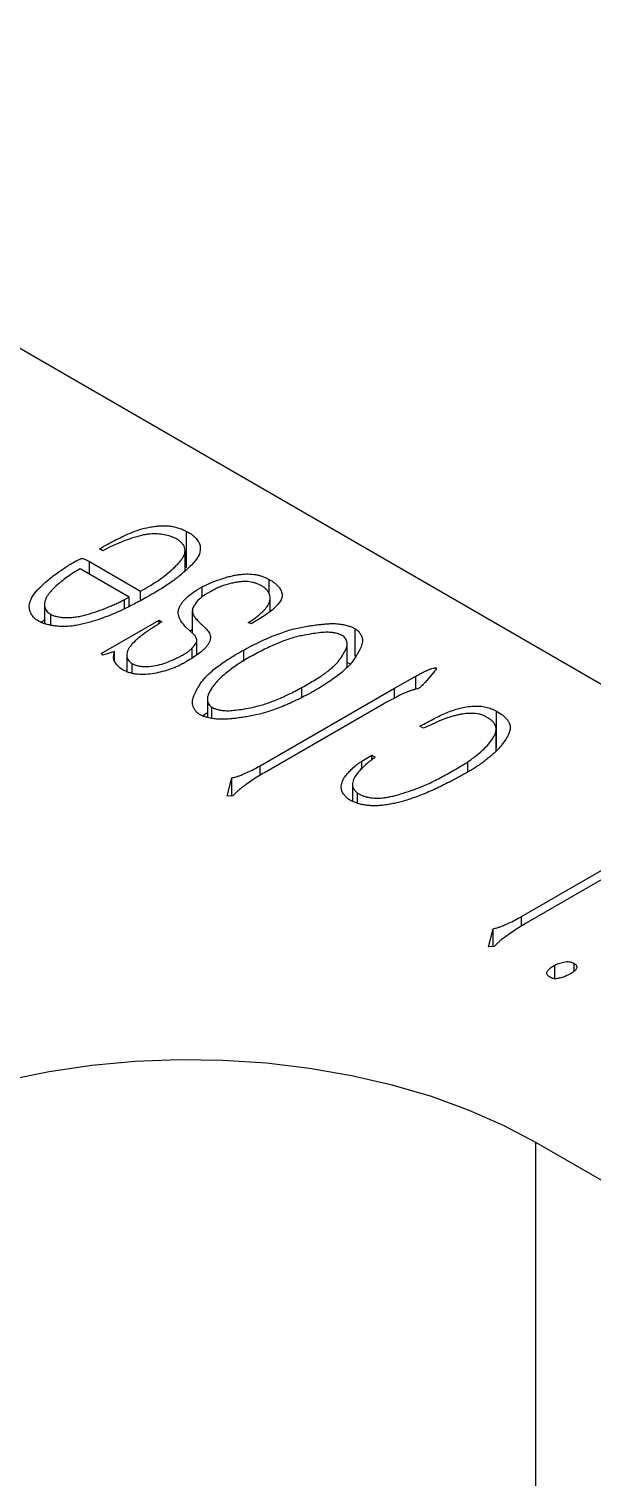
# Model space of a CAD drawing. Header units: millimetres. Extents: x 0 to 210, y 0 to 297.
# Drawn here: x 187.2 to 193.53, y 252.96 to 269.23 of the extents above; entities that cross this region are included whole.
import ezdxf

# ---------------------------------------------------------------- set-up
doc = ezdxf.new("R2010")
doc.units = ezdxf.units.MM

msp = doc.modelspace()

# ---------------------------------------------------------------- linework, layer by layer
at = {"color": 7, "linetype": 'Continuous', "lineweight": 25}
for p, q in [((158.505, 282.146), (201.603, 257.266)), ((188.975, 263.172), (188.975, 263.58)), ((188.035, 263.362), (187.996, 263.385)), ((188.117, 263.405), (188.035, 263.362)), ((188.958, 263.139), (188.958, 263.362)), ((188.331, 262.842), (187.779, 263.16)), ((187.883, 263.241), (188.459, 262.908)), ((187.883, 263.101), (187.883, 263.241)), ((189.149, 262.846), (189.149, 262.957)), ((187.378, 262.761), (187.378, 262.546)), ((188.278, 262.816), (188.331, 262.842)), ((188.278, 262.711), (188.278, 262.816)), ((188.331, 262.738), (188.331, 262.842)), ((188.459, 262.804), (188.459, 262.908)), ((189.916, 262.683), (189.916, 262.83)), ((187.448, 262.53), (187.448, 262.649)), ((189.04, 262.69), (189.04, 262.439)), ((189.801, 262.601), (189.701, 262.54)), ((188.014, 262.207), (188.666, 262.583)), ((188.666, 262.583), (188.697, 262.565)), ((188.666, 262.544), (188.666, 262.583)), ((189.046, 262.433), (188.965, 262.509)), ((189.701, 262.54), (189.669, 262.558)), ((190.871, 262.178), (190.871, 262.486)), ((189.04, 262.158), (189.04, 262.273)), ((189.091, 262.192), (189.091, 262.355)), ((190.782, 262.06), (190.782, 262.316)), ((188.035, 262.191), (188.014, 262.207)), ((188.167, 262.229), (188.035, 262.191)), ((188.156, 262.187), (188.167, 262.229)), ((188.156, 262.136), (188.156, 262.187)), ((188.167, 262.126), (188.167, 262.229)), ((188.304, 262.194), (188.304, 262.005)), ((189.618, 262.121), (189.618, 262.247)), ((190.782, 262.107), (190.82, 262.094)), ((188.363, 261.987), (188.363, 262.096)), ((191.312, 261.82), (191.551, 261.953)), ((191.736, 261.978), (191.658, 261.883)), ((191.768, 262.013), (191.736, 261.978)), ((191.782, 262.033), (191.782, 262.046)), ((189.803, 260.948), (191.312, 261.82)), ((189.21, 261.698), (189.21, 261.497)), ((191.192, 261.643), (189.85, 260.868)), ((189.258, 261.482), (189.258, 261.604)), ((192.46, 261.151), (192.46, 261.56)), ((191.638, 261.369), (191.599, 261.391)), ((191.741, 261.416), (191.638, 261.369)), ((192.455, 261.114), (192.455, 261.362)), ((190.944, 260.997), (191.058, 261.066)), ((191.058, 261.066), (191.097, 261.044)), ((191.058, 261.008), (191.058, 261.066)), ((192.136, 260.88), (192.136, 260.99)), ((189.432, 260.607), (189.486, 260.811)), ((189.486, 260.611), (189.486, 260.811)), ((189.536, 260.65), (189.497, 260.611)), ((190.84, 260.735), (190.84, 260.553)), ((189.497, 260.611), (189.432, 260.607)), ((190.897, 260.527), (190.897, 260.641)), ((192.739, 259.253), (194.249, 260.125)), ((194.128, 259.948), (192.786, 259.173)), ((192.369, 258.912), (192.423, 259.115)), ((192.423, 258.916), (192.423, 259.115)), ((192.433, 258.916), (192.369, 258.912)), ((192.472, 258.955), (192.433, 258.916)), ((193.114, 258.556), (193.114, 258.708)), ((193.334, 258.646), (193.334, 258.725)), ((196.774, 254.478), (192.903, 256.713)), ((192.903, 237.28), (192.903, 256.713))]:
    msp.add_line(p, q, dxfattribs=at)
at = {"color": 8, "linetype": 'Continuous', "lineweight": 25}
for p, q in [((189.904, 262.877), (189.904, 263.039)), ((191.551, 261.809), (191.551, 261.953)), ((190.272, 261.717), (190.272, 261.828)), ((191.312, 261.706), (191.312, 261.82)), ((190.944, 260.905), (190.944, 260.997)), ((189.803, 260.838), (189.803, 260.948)), ((192.739, 259.143), (192.739, 259.253))]:
    msp.add_line(p, q, dxfattribs=at)
at = {"color": 7, "linetype": 'Continuous', "lineweight": 25, "flags": 128}
msp.add_lwpolyline([(192.903, 256.713), (192.538, 256.905), (192.146, 257.078), (191.728, 257.23), (191.288, 257.359), (190.83, 257.465), (190.358, 257.547), (189.874, 257.604), (189.384, 257.636), (188.89, 257.642), (188.398, 257.623), (187.91, 257.579), (187.432, 257.509), (186.966, 257.415)], dxfattribs=at)
at = {"color": 7, "linetype": 'Continuous', "lineweight": 25}
for points, knots in [([(187.996, 263.385), (188.025, 263.401), (188.08, 263.432), (188.164, 263.477), (188.25, 263.521), (188.343, 263.563), (188.445, 263.602), (188.539, 263.624), (188.615, 263.637), (188.671, 263.643), (188.724, 263.644), (188.776, 263.642), (188.827, 263.635), (188.877, 263.622), (188.928, 263.604), (188.959, 263.588), (188.975, 263.58)], [0, 0, 0, 0, 0.102437, 0.200409, 0.297896, 0.401132, 0.506153, 0.611905, 0.663525, 0.711604, 0.757668, 0.801968, 0.846493, 0.892791, 0.944359, 1, 1, 1, 1]), ([(188.975, 263.58), (188.989, 263.573), (189.017, 263.558), (189.055, 263.531), (189.087, 263.497), (189.11, 263.464), (189.125, 263.433), (189.129, 263.407), (189.131, 263.378), (189.127, 263.348), (189.117, 263.314), (189.094, 263.278), (189.066, 263.239), (189.012, 263.183), (188.935, 263.112), (188.849, 263.042), (188.768, 262.985), (188.694, 262.937), (188.608, 262.886), (188.545, 262.85), (188.512, 262.832)], [0, 0, 0, 0, 0.036151, 0.073462, 0.115438, 0.165307, 0.193166, 0.222672, 0.254384, 0.288208, 0.32564, 0.368103, 0.415896, 0.469262, 0.58255, 0.696887, 0.758896, 0.82985, 0.910352, 1, 1, 1, 1]), ([(188.837, 263.508), (188.817, 263.516), (188.778, 263.533), (188.706, 263.547), (188.628, 263.554), (188.559, 263.551), (188.502, 263.543), (188.453, 263.532), (188.399, 263.516), (188.32, 263.491), (188.224, 263.455), (188.152, 263.421), (188.117, 263.405)], [0, 0, 0, 0, 0.08851, 0.18185, 0.278758, 0.378865, 0.434739, 0.499587, 0.573721, 0.658153, 0.833552, 1, 1, 1, 1]), ([(188.459, 262.908), (188.491, 262.927), (188.552, 262.963), (188.643, 263.019), (188.728, 263.081), (188.797, 263.137), (188.85, 263.186), (188.884, 263.222), (188.913, 263.256), (188.937, 263.289), (188.952, 263.321), (188.959, 263.352), (188.958, 263.383), (188.948, 263.413), (188.931, 263.442), (188.906, 263.467), (188.875, 263.49), (188.849, 263.502), (188.837, 263.508)], [0, 0, 0, 0, 0.110128, 0.213106, 0.319622, 0.4412, 0.502942, 0.560634, 0.614105, 0.66317, 0.708994, 0.752322, 0.795313, 0.837707, 0.879693, 0.920276, 0.959614, 1, 1, 1, 1]), ([(187.352, 262.552), (187.336, 262.559), (187.304, 262.574), (187.267, 262.602), (187.239, 262.635), (187.218, 262.672), (187.208, 262.71), (187.205, 262.75), (187.214, 262.79), (187.238, 262.842), (187.282, 262.906), (187.351, 262.975), (187.423, 263.037), (187.49, 263.091), (187.553, 263.135), (187.609, 263.173), (187.663, 263.208), (187.708, 263.235), (187.743, 263.254), (187.764, 263.265), (187.782, 263.272), (187.797, 263.277), (187.813, 263.274), (187.832, 263.268), (187.855, 263.256), (187.873, 263.246), (187.883, 263.241)], [0, 0, 0, 0, 0.037801, 0.075322, 0.114471, 0.156308, 0.199319, 0.241463, 0.284567, 0.328386, 0.41718, 0.505719, 0.587865, 0.65895, 0.719802, 0.772559, 0.821481, 0.871287, 0.894097, 0.911837, 0.925164, 0.93372, 0.94211, 0.955216, 0.974851, 1, 1, 1, 1]), ([(187.779, 263.16), (187.755, 263.146), (187.706, 263.117), (187.635, 263.069), (187.561, 263.014), (187.504, 262.963), (187.46, 262.92), (187.431, 262.888), (187.411, 262.859), (187.39, 262.822), (187.376, 262.779), (187.379, 262.737), (187.39, 262.705), (187.404, 262.684), (187.422, 262.665), (187.44, 262.654), (187.448, 262.649)], [0, 0, 0, 0, 0.100154, 0.205666, 0.320598, 0.449523, 0.514818, 0.573559, 0.627866, 0.676869, 0.766448, 0.849622, 0.88947, 0.926821, 0.963605, 1, 1, 1, 1]), ([(189.149, 262.957), (189.187, 262.975), (189.26, 263.01), (189.359, 263.045), (189.436, 263.068), (189.488, 263.082), (189.538, 263.091), (189.598, 263.1), (189.67, 263.104), (189.739, 263.098), (189.792, 263.087), (189.83, 263.074), (189.869, 263.059), (189.892, 263.046), (189.904, 263.039)], [0, 0, 0, 0, 0.171432, 0.332808, 0.407082, 0.474531, 0.535833, 0.591087, 0.690806, 0.786324, 0.834747, 0.885596, 0.940572, 1, 1, 1, 1]), ([(188.965, 262.509), (188.949, 262.527), (188.918, 262.562), (188.89, 262.616), (188.878, 262.669), (188.888, 262.714), (188.905, 262.749), (188.923, 262.778), (188.948, 262.807), (188.988, 262.849), (189.053, 262.901), (189.116, 262.938), (189.149, 262.957)], [0, 0, 0, 0, 0.120925, 0.230746, 0.335461, 0.440175, 0.495335, 0.554648, 0.61983, 0.689963, 0.839137, 1, 1, 1, 1]), ([(189.787, 262.984), (189.776, 262.988), (189.754, 262.997), (189.719, 263.008), (189.684, 263.015), (189.647, 263.017), (189.608, 263.017), (189.566, 263.012), (189.519, 263.005), (189.469, 262.994), (189.417, 262.981), (189.367, 262.964), (189.319, 262.943), (189.275, 262.92), (189.235, 262.898), (189.199, 262.877), (189.168, 262.859), (189.151, 262.847), (189.143, 262.842)], [0, 0, 0, 0, 0.0548657, 0.1054565, 0.1537384, 0.2006542, 0.2506416, 0.3070055, 0.3703083, 0.4418747, 0.5173457, 0.5944768, 0.671932, 0.7515822, 0.8281429, 0.8948827, 0.9527976, 1, 1, 1, 1]), ([(189.669, 262.558), (189.686, 262.568), (189.717, 262.587), (189.76, 262.616), (189.8, 262.65), (189.844, 262.689), (189.883, 262.736), (189.907, 262.779), (189.916, 262.816), (189.916, 262.844), (189.909, 262.873), (189.895, 262.9), (189.876, 262.926), (189.85, 262.948), (189.822, 262.968), (189.798, 262.979), (189.787, 262.984)], [0, 0, 0, 0, 0.084298, 0.158278, 0.235763, 0.333058, 0.441041, 0.554519, 0.611568, 0.668664, 0.725713, 0.784622, 0.842972, 0.896855, 0.948823, 1, 1, 1, 1]), ([(189.904, 263.039), (189.917, 263.032), (189.942, 263.019), (189.972, 262.996), (189.999, 262.972), (190.025, 262.94), (190.045, 262.901), (190.054, 262.855), (190.039, 262.81), (190.008, 262.767), (189.965, 262.722), (189.915, 262.678), (189.86, 262.638), (189.82, 262.613), (189.801, 262.601)], [0, 0, 0, 0, 0.058827, 0.116354, 0.171375, 0.22666, 0.327364, 0.413927, 0.498369, 0.592294, 0.694295, 0.800469, 0.904418, 1, 1, 1, 1]), ([(188.512, 262.832), (188.487, 262.818), (188.439, 262.792), (188.369, 262.755), (188.302, 262.723), (188.222, 262.683), (188.124, 262.642), (188.01, 262.597), (187.891, 262.56), (187.789, 262.534), (187.705, 262.519), (187.644, 262.512), (187.585, 262.51), (187.529, 262.513), (187.478, 262.52), (187.431, 262.529), (187.389, 262.539), (187.364, 262.548), (187.352, 262.552)], [0, 0, 0, 0, 0.0758185, 0.1461344, 0.2110326, 0.2710176, 0.3810637, 0.4809581, 0.5784286, 0.6791766, 0.7286585, 0.7748308, 0.8179121, 0.8591988, 0.8984771, 0.9353371, 0.9686122, 1, 1, 1, 1]), ([(187.448, 262.649), (187.46, 262.643), (187.485, 262.632), (187.529, 262.62), (187.578, 262.614), (187.631, 262.611), (187.686, 262.614), (187.743, 262.62), (187.8, 262.631), (187.877, 262.651), (187.975, 262.683), (188.071, 262.719), (188.143, 262.75), (188.194, 262.772), (188.238, 262.794), (188.265, 262.808), (188.278, 262.816)], [0, 0, 0, 0, 0.050171, 0.099428, 0.152037, 0.20783, 0.266356, 0.326349, 0.390018, 0.456483, 0.596391, 0.743557, 0.815973, 0.882605, 0.944135, 1, 1, 1, 1]), ([(189.143, 262.842), (189.127, 262.827), (189.096, 262.798), (189.063, 262.755), (189.041, 262.715), (189.039, 262.677), (189.05, 262.642), (189.074, 262.607), (189.108, 262.568), (189.154, 262.527), (189.199, 262.483), (189.229, 262.444), (189.242, 262.412), (189.244, 262.387), (189.241, 262.36), (189.231, 262.333), (189.214, 262.304), (189.191, 262.276), (189.163, 262.247), (189.118, 262.21), (189.055, 262.166), (189.001, 262.133), (188.975, 262.117)], [0, 0, 0, 0, 0.065637, 0.124153, 0.175128, 0.219341, 0.261946, 0.306257, 0.358008, 0.421204, 0.487114, 0.547894, 0.577423, 0.607813, 0.640096, 0.674908, 0.711618, 0.749987, 0.790071, 0.833176, 0.91944, 1, 1, 1, 1]), ([(187.341, 262.554), (187.344, 262.558), (187.353, 262.569), (187.368, 262.579), (187.378, 262.587)], [0, 0, 0, 0, 0.273032, 1, 1, 1, 1]), ([(188.697, 262.565), (188.665, 262.543), (188.602, 262.502), (188.512, 262.442), (188.43, 262.382), (188.375, 262.329), (188.337, 262.285), (188.318, 262.252), (188.305, 262.221), (188.303, 262.19), (188.307, 262.161), (188.318, 262.136), (188.336, 262.114), (188.354, 262.102), (188.363, 262.096)], [0, 0, 0, 0, 0.157032, 0.299222, 0.43426, 0.571414, 0.6378, 0.6998, 0.758674, 0.81468, 0.866928, 0.914345, 0.957445, 1, 1, 1, 1]), ([(189.016, 262.461), (189.018, 262.463), (189.024, 262.469), (189.033, 262.475), (189.04, 262.478)], [0, 0, 0, 0, 0.269123, 1, 1, 1, 1]), ([(189.04, 262.273), (189.047, 262.28), (189.062, 262.294), (189.077, 262.315), (189.089, 262.334), (189.092, 262.354), (189.089, 262.373), (189.081, 262.392), (189.067, 262.413), (189.053, 262.426), (189.046, 262.433)], [0, 0, 0, 0, 0.14766, 0.280248, 0.399029, 0.507797, 0.616219, 0.730941, 0.858904, 1, 1, 1, 1]), ([(190.724, 262.409), (190.717, 262.414), (190.702, 262.423), (190.671, 262.432), (190.636, 262.441), (190.591, 262.446), (190.534, 262.448), (190.461, 262.441), (190.371, 262.427), (190.285, 262.412), (190.209, 262.395), (190.146, 262.377), (190.081, 262.355), (190.013, 262.329), (189.942, 262.299), (189.869, 262.264), (189.792, 262.226), (189.715, 262.184), (189.638, 262.141), (189.567, 262.097), (189.501, 262.052), (189.442, 262.008), (189.388, 261.964), (189.341, 261.919), (189.3, 261.875), (189.277, 261.845), (189.265, 261.83)], [0, 0, 0, 0, 0.0162515, 0.0338938, 0.0536525, 0.0760821, 0.1045504, 0.1423828, 0.1902812, 0.2487632, 0.282033, 0.3179979, 0.3572189, 0.3994758, 0.4448852, 0.4938848, 0.5462501, 0.602374, 0.6588528, 0.7134303, 0.7658257, 0.8161584, 0.8644938, 0.9110311, 0.9563086, 1, 1, 1, 1]), ([(189.618, 262.247), (189.649, 262.264), (189.711, 262.297), (189.804, 262.343), (189.893, 262.384), (189.98, 262.419), (190.063, 262.449), (190.143, 262.475), (190.22, 262.495), (190.294, 262.509), (190.363, 262.52), (190.426, 262.529), (190.485, 262.536), (190.537, 262.541), (190.585, 262.544), (190.628, 262.545), (190.665, 262.544), (190.706, 262.539), (190.751, 262.531), (190.798, 262.518), (190.839, 262.504), (190.86, 262.492), (190.871, 262.486)], [0, 0, 0, 0, 0.091288, 0.176498, 0.255741, 0.32976, 0.398776, 0.461767, 0.520318, 0.574853, 0.625011, 0.67086, 0.712194, 0.749511, 0.782878, 0.812744, 0.83858, 0.861126, 0.900517, 0.936624, 0.969237, 1, 1, 1, 1]), ([(190.871, 262.486), (190.88, 262.479), (190.901, 262.466), (190.922, 262.441), (190.94, 262.412), (190.951, 262.385), (190.954, 262.36), (190.953, 262.337), (190.947, 262.312), (190.936, 262.283), (190.923, 262.252), (190.905, 262.217), (190.882, 262.18), (190.857, 262.139), (190.824, 262.096), (190.783, 262.052), (190.734, 262.007), (190.676, 261.961), (190.612, 261.913), (190.538, 261.864), (190.457, 261.814), (190.399, 261.781), (190.368, 261.764)], [0, 0, 0, 0, 0.0304554, 0.063266, 0.0995645, 0.1400173, 0.1629664, 0.1898479, 0.2202512, 0.2547199, 0.2936478, 0.3363955, 0.3837113, 0.4356478, 0.4912483, 0.5508658, 0.6141464, 0.6823628, 0.7542773, 0.8315157, 0.9132096, 1, 1, 1, 1]), ([(188.363, 262.096), (188.376, 262.089), (188.403, 262.077), (188.451, 262.065), (188.501, 262.06), (188.569, 262.063), (188.652, 262.076), (188.743, 262.103), (188.827, 262.139), (188.896, 262.172), (188.95, 262.201), (188.985, 262.224), (189.016, 262.248), (189.032, 262.264), (189.04, 262.273)], [0, 0, 0, 0, 0.063593, 0.123714, 0.183835, 0.246272, 0.37199, 0.491154, 0.614314, 0.74801, 0.815484, 0.880392, 0.941315, 1, 1, 1, 1]), ([(190.272, 261.828), (190.299, 261.842), (190.349, 261.87), (190.419, 261.912), (190.483, 261.952), (190.54, 261.991), (190.589, 262.03), (190.631, 262.066), (190.667, 262.102), (190.702, 262.146), (190.735, 262.196), (190.765, 262.248), (190.781, 262.291), (190.784, 262.325), (190.774, 262.352), (190.764, 262.375), (190.747, 262.394), (190.732, 262.404), (190.724, 262.409)], [0, 0, 0, 0, 0.090632, 0.17559, 0.255594, 0.330167, 0.399491, 0.463662, 0.523652, 0.579187, 0.67694, 0.757154, 0.82068, 0.868309, 0.906713, 0.941064, 0.971509, 1, 1, 1, 1]), ([(188.252, 262.028), (188.234, 262.041), (188.199, 262.067), (188.168, 262.111), (188.151, 262.151), (188.155, 262.176), (188.156, 262.187)], [0, 0, 0, 0, 0.291036, 0.57109, 0.816244, 1, 1, 1, 1]), ([(188.975, 262.117), (188.96, 262.108), (188.929, 262.091), (188.883, 262.068), (188.837, 262.048), (188.779, 262.026), (188.704, 262.004), (188.612, 261.983), (188.518, 261.971), (188.438, 261.972), (188.377, 261.981), (188.333, 261.992), (188.291, 262.008), (188.265, 262.021), (188.252, 262.028)], [0, 0, 0, 0, 0.079839, 0.1544141, 0.223169, 0.2870291, 0.4098033, 0.529987, 0.6464615, 0.7594073, 0.8168086, 0.8742458, 0.9354416, 1, 1, 1, 1]), ([(189.119, 261.524), (189.111, 261.531), (189.093, 261.544), (189.071, 261.568), (189.056, 261.597), (189.045, 261.624), (189.04, 261.649), (189.041, 261.671), (189.045, 261.696), (189.055, 261.724), (189.068, 261.756), (189.085, 261.79), (189.105, 261.828), (189.13, 261.868), (189.16, 261.911), (189.2, 261.955), (189.249, 262.001), (189.305, 262.048), (189.371, 262.096), (189.445, 262.145), (189.527, 262.197), (189.587, 262.23), (189.618, 262.247)], [0, 0, 0, 0, 0.029183, 0.061076, 0.096742, 0.136994, 0.159657, 0.186219, 0.216195, 0.250591, 0.288715, 0.331795, 0.378741, 0.430063, 0.485673, 0.545067, 0.608588, 0.677114, 0.750188, 0.828088, 0.911499, 1, 1, 1, 1]), ([(191.551, 261.953), (191.567, 261.962), (191.596, 261.979), (191.64, 262.001), (191.68, 262.02), (191.715, 262.033), (191.745, 262.042), (191.763, 262.047), (191.78, 262.051), (191.781, 262.047), (191.782, 262.046)], [0, 0, 0, 0, 0.22788, 0.427955, 0.603223, 0.749826, 0.864818, 0.938521, 0.980505, 1, 1, 1, 1]), ([(191.782, 262.046), (191.782, 262.044), (191.784, 262.039), (191.78, 262.03), (191.776, 262.02), (191.77, 262.015), (191.768, 262.013)], [0, 0, 0, 0, 0.142186, 0.45395, 0.79433, 1, 1, 1, 1]), ([(189.265, 261.83), (189.256, 261.815), (189.238, 261.788), (189.219, 261.748), (189.209, 261.714), (189.209, 261.685), (189.215, 261.659), (189.226, 261.638), (189.239, 261.619), (189.252, 261.609), (189.258, 261.604)], [0, 0, 0, 0, 0.199739, 0.372002, 0.519272, 0.640417, 0.745766, 0.83959, 0.923864, 1, 1, 1, 1]), ([(189.258, 261.604), (189.266, 261.6), (189.284, 261.591), (189.317, 261.581), (189.355, 261.572), (189.4, 261.566), (189.458, 261.565), (189.531, 261.572), (189.621, 261.585), (189.707, 261.601), (189.784, 261.619), (189.846, 261.637), (189.911, 261.659), (189.979, 261.685), (190.049, 261.715), (190.121, 261.749), (190.197, 261.787), (190.247, 261.814), (190.272, 261.828)], [0, 0, 0, 0, 0.028878, 0.060225, 0.095143, 0.133292, 0.180334, 0.242849, 0.322545, 0.420026, 0.474752, 0.534787, 0.598816, 0.668643, 0.74295, 0.823282, 0.908537, 1, 1, 1, 1]), ([(191.658, 261.883), (191.649, 261.875), (191.635, 261.861), (191.617, 261.842), (191.602, 261.83), (191.591, 261.819), (191.57, 261.812), (191.54, 261.804), (191.506, 261.795), (191.474, 261.783), (191.441, 261.77), (191.403, 261.754), (191.358, 261.731), (191.304, 261.704), (191.247, 261.674), (191.209, 261.653), (191.192, 261.643)], [0, 0, 0, 0, 0.077782, 0.136194, 0.176968, 0.199562, 0.236445, 0.291049, 0.353469, 0.411585, 0.472416, 0.543516, 0.634333, 0.75435, 0.88369, 1, 1, 1, 1]), ([(190.368, 261.764), (190.338, 261.748), (190.278, 261.716), (190.188, 261.672), (190.1, 261.632), (190.016, 261.597), (189.934, 261.568), (189.855, 261.543), (189.779, 261.522), (189.705, 261.507), (189.635, 261.496), (189.571, 261.486), (189.512, 261.478), (189.459, 261.473), (189.41, 261.47), (189.367, 261.469), (189.329, 261.47), (189.287, 261.474), (189.241, 261.482), (189.193, 261.494), (189.151, 261.507), (189.13, 261.519), (189.119, 261.524)], [0, 0, 0, 0, 0.088234, 0.171401, 0.249615, 0.322492, 0.39032, 0.453734, 0.512495, 0.567641, 0.618595, 0.665382, 0.707589, 0.746011, 0.779932, 0.810387, 0.837136, 0.860129, 0.901203, 0.937929, 0.970505, 1, 1, 1, 1]), ([(189.163, 261.501), (189.165, 261.505), (189.174, 261.522), (189.194, 261.536), (189.21, 261.547)], [0, 0, 0, 0, 0.221518, 1, 1, 1, 1]), ([(191.599, 261.391), (191.627, 261.407), (191.68, 261.435), (191.755, 261.475), (191.824, 261.511), (191.895, 261.543), (191.969, 261.57), (192.045, 261.593), (192.122, 261.61), (192.199, 261.619), (192.272, 261.618), (192.341, 261.608), (192.405, 261.589), (192.441, 261.57), (192.46, 261.56)], [0, 0, 0, 0, 0.114373, 0.212612, 0.300675, 0.389367, 0.475586, 0.561076, 0.641717, 0.718124, 0.788585, 0.85593, 0.924983, 1, 1, 1, 1]), ([(192.36, 261.486), (192.35, 261.492), (192.33, 261.504), (192.297, 261.519), (192.263, 261.528), (192.219, 261.535), (192.163, 261.536), (192.107, 261.533), (192.061, 261.525), (192.023, 261.517), (191.98, 261.506), (191.916, 261.488), (191.834, 261.459), (191.773, 261.43), (191.741, 261.416)], [0, 0, 0, 0, 0.064874, 0.12293, 0.175731, 0.224802, 0.319746, 0.412929, 0.464374, 0.522906, 0.589262, 0.66325, 0.826271, 1, 1, 1, 1]), ([(192.46, 261.56), (192.483, 261.546), (192.529, 261.519), (192.572, 261.478), (192.596, 261.444), (192.608, 261.419), (192.615, 261.394), (192.615, 261.36), (192.602, 261.316), (192.576, 261.262), (192.538, 261.207), (192.501, 261.159), (192.465, 261.119), (192.431, 261.088), (192.392, 261.053), (192.334, 261.005), (192.254, 260.946), (192.149, 260.882), (192.041, 260.821), (191.967, 260.783), (191.93, 260.764)], [0, 0, 0, 0, 0.059534, 0.118873, 0.147743, 0.175183, 0.201585, 0.22771, 0.281507, 0.340018, 0.402737, 0.468602, 0.503946, 0.543395, 0.585721, 0.632387, 0.727671, 0.820105, 0.910677, 1, 1, 1, 1]), ([(192.136, 260.99), (192.171, 261.015), (192.236, 261.062), (192.32, 261.135), (192.385, 261.206), (192.425, 261.264), (192.447, 261.309), (192.454, 261.34), (192.457, 261.369), (192.451, 261.395), (192.438, 261.42), (192.419, 261.443), (192.393, 261.466), (192.371, 261.479), (192.36, 261.486)], [0, 0, 0, 0, 0.169453, 0.323825, 0.465429, 0.598139, 0.659387, 0.714834, 0.765361, 0.811902, 0.856582, 0.902247, 0.949989, 1, 1, 1, 1]), ([(190.784, 260.579), (190.776, 260.588), (190.758, 260.606), (190.738, 260.631), (190.724, 260.656), (190.716, 260.679), (190.714, 260.705), (190.716, 260.735), (190.724, 260.767), (190.739, 260.802), (190.767, 260.838), (190.799, 260.877), (190.835, 260.913), (190.872, 260.946), (190.907, 260.974), (190.932, 260.99), (190.944, 260.997)], [0, 0, 0, 0, 0.060338, 0.136364, 0.181506, 0.231278, 0.288868, 0.351682, 0.421777, 0.499681, 0.585954, 0.681713, 0.776717, 0.860858, 0.935404, 1, 1, 1, 1]), ([(191.097, 261.044), (191.078, 261.03), (191.042, 261.004), (190.99, 260.962), (190.941, 260.916), (190.895, 260.864), (190.855, 260.808), (190.84, 260.758), (190.84, 260.72), (190.85, 260.692), (190.869, 260.665), (190.888, 260.649), (190.897, 260.641)], [0, 0, 0, 0, 0.114933, 0.224733, 0.341877, 0.47673, 0.615278, 0.74583, 0.808848, 0.871038, 0.934209, 1, 1, 1, 1]), ([(190.897, 260.641), (190.907, 260.635), (190.926, 260.624), (190.958, 260.61), (190.991, 260.598), (191.039, 260.588), (191.102, 260.581), (191.168, 260.584), (191.223, 260.592), (191.271, 260.601), (191.324, 260.614), (191.403, 260.636), (191.504, 260.668), (191.605, 260.706), (191.688, 260.742), (191.756, 260.774), (191.829, 260.813), (191.905, 260.854), (191.978, 260.895), (192.041, 260.933), (192.093, 260.963), (192.123, 260.982), (192.136, 260.99)], [0, 0, 0, 0, 0.027598, 0.053944, 0.079404, 0.104773, 0.154393, 0.205715, 0.234029, 0.267088, 0.305527, 0.348391, 0.440116, 0.535321, 0.586616, 0.64502, 0.710163, 0.782141, 0.852615, 0.912248, 0.961532, 1, 1, 1, 1]), ([(189.486, 260.811), (189.501, 260.814), (189.527, 260.821), (189.558, 260.83), (189.581, 260.839), (189.602, 260.848), (189.629, 260.86), (189.673, 260.879), (189.733, 260.909), (189.779, 260.935), (189.803, 260.948)], [0, 0, 0, 0, 0.121741, 0.215112, 0.262722, 0.327195, 0.411973, 0.513657, 0.745969, 1, 1, 1, 1]), ([(189.85, 260.868), (189.827, 260.855), (189.78, 260.828), (189.715, 260.785), (189.654, 260.743), (189.604, 260.706), (189.565, 260.676), (189.545, 260.658), (189.536, 260.65)], [0, 0, 0, 0, 0.194321, 0.405664, 0.606727, 0.770342, 0.900868, 1, 1, 1, 1]), ([(191.93, 260.764), (191.878, 260.738), (191.778, 260.687), (191.646, 260.631), (191.543, 260.592), (191.472, 260.568), (191.406, 260.547), (191.343, 260.531), (191.284, 260.519), (191.229, 260.509), (191.176, 260.502), (191.125, 260.498), (191.076, 260.497), (191.028, 260.499), (190.982, 260.504), (190.937, 260.513), (190.894, 260.525), (190.853, 260.54), (190.816, 260.558), (190.795, 260.572), (190.784, 260.579)], [0, 0, 0, 0, 0.155194, 0.30198, 0.370384, 0.433009, 0.489589, 0.540681, 0.587751, 0.631795, 0.672524, 0.710665, 0.747678, 0.78319, 0.818919, 0.854644, 0.890404, 0.92616, 0.962834, 1, 1, 1, 1]), ([(192.423, 259.115), (192.437, 259.119), (192.464, 259.126), (192.495, 259.135), (192.517, 259.144), (192.539, 259.153), (192.565, 259.165), (192.61, 259.184), (192.669, 259.214), (192.715, 259.24), (192.739, 259.253)], [0, 0, 0, 0, 0.121741, 0.215112, 0.262722, 0.327195, 0.411973, 0.513657, 0.745969, 1, 1, 1, 1]), ([(192.786, 259.173), (192.763, 259.16), (192.717, 259.133), (192.651, 259.089), (192.59, 259.048), (192.54, 259.011), (192.501, 258.981), (192.481, 258.963), (192.472, 258.955)], [0, 0, 0, 0, 0.194321, 0.405664, 0.606727, 0.770342, 0.900868, 1, 1, 1, 1]), ([(193.298, 258.614), (193.289, 258.609), (193.267, 258.598), (193.231, 258.58), (193.186, 258.564), (193.146, 258.555), (193.113, 258.554), (193.09, 258.558), (193.068, 258.567), (193.049, 258.579), (193.032, 258.593), (193.025, 258.609), (193.026, 258.626), (193.038, 258.649), (193.066, 258.678), (193.097, 258.698), (193.114, 258.708)], [0, 0, 0, 0, 0.06777, 0.160259, 0.260352, 0.351112, 0.393251, 0.436228, 0.481869, 0.534653, 0.588806, 0.640325, 0.691039, 0.746758, 0.868316, 1, 1, 1, 1]), ([(193.114, 258.708), (193.133, 258.716), (193.17, 258.731), (193.221, 258.743), (193.261, 258.748), (193.288, 258.744), (193.314, 258.738), (193.327, 258.729), (193.334, 258.725)], [0, 0, 0, 0, 0.285688, 0.543985, 0.659912, 0.76571, 0.87683, 1, 1, 1, 1]), ([(193.334, 258.725), (193.34, 258.721), (193.351, 258.714), (193.362, 258.701), (193.365, 258.687), (193.36, 258.667), (193.34, 258.64), (193.313, 258.623), (193.298, 258.614)], [0, 0, 0, 0, 0.1199363, 0.2287234, 0.3356297, 0.4520845, 0.7056064, 1, 1, 1, 1])]:
    msp.add_open_spline(points, degree=3, knots=knots, dxfattribs=at)

doc.saveas('drawing.dxf')
